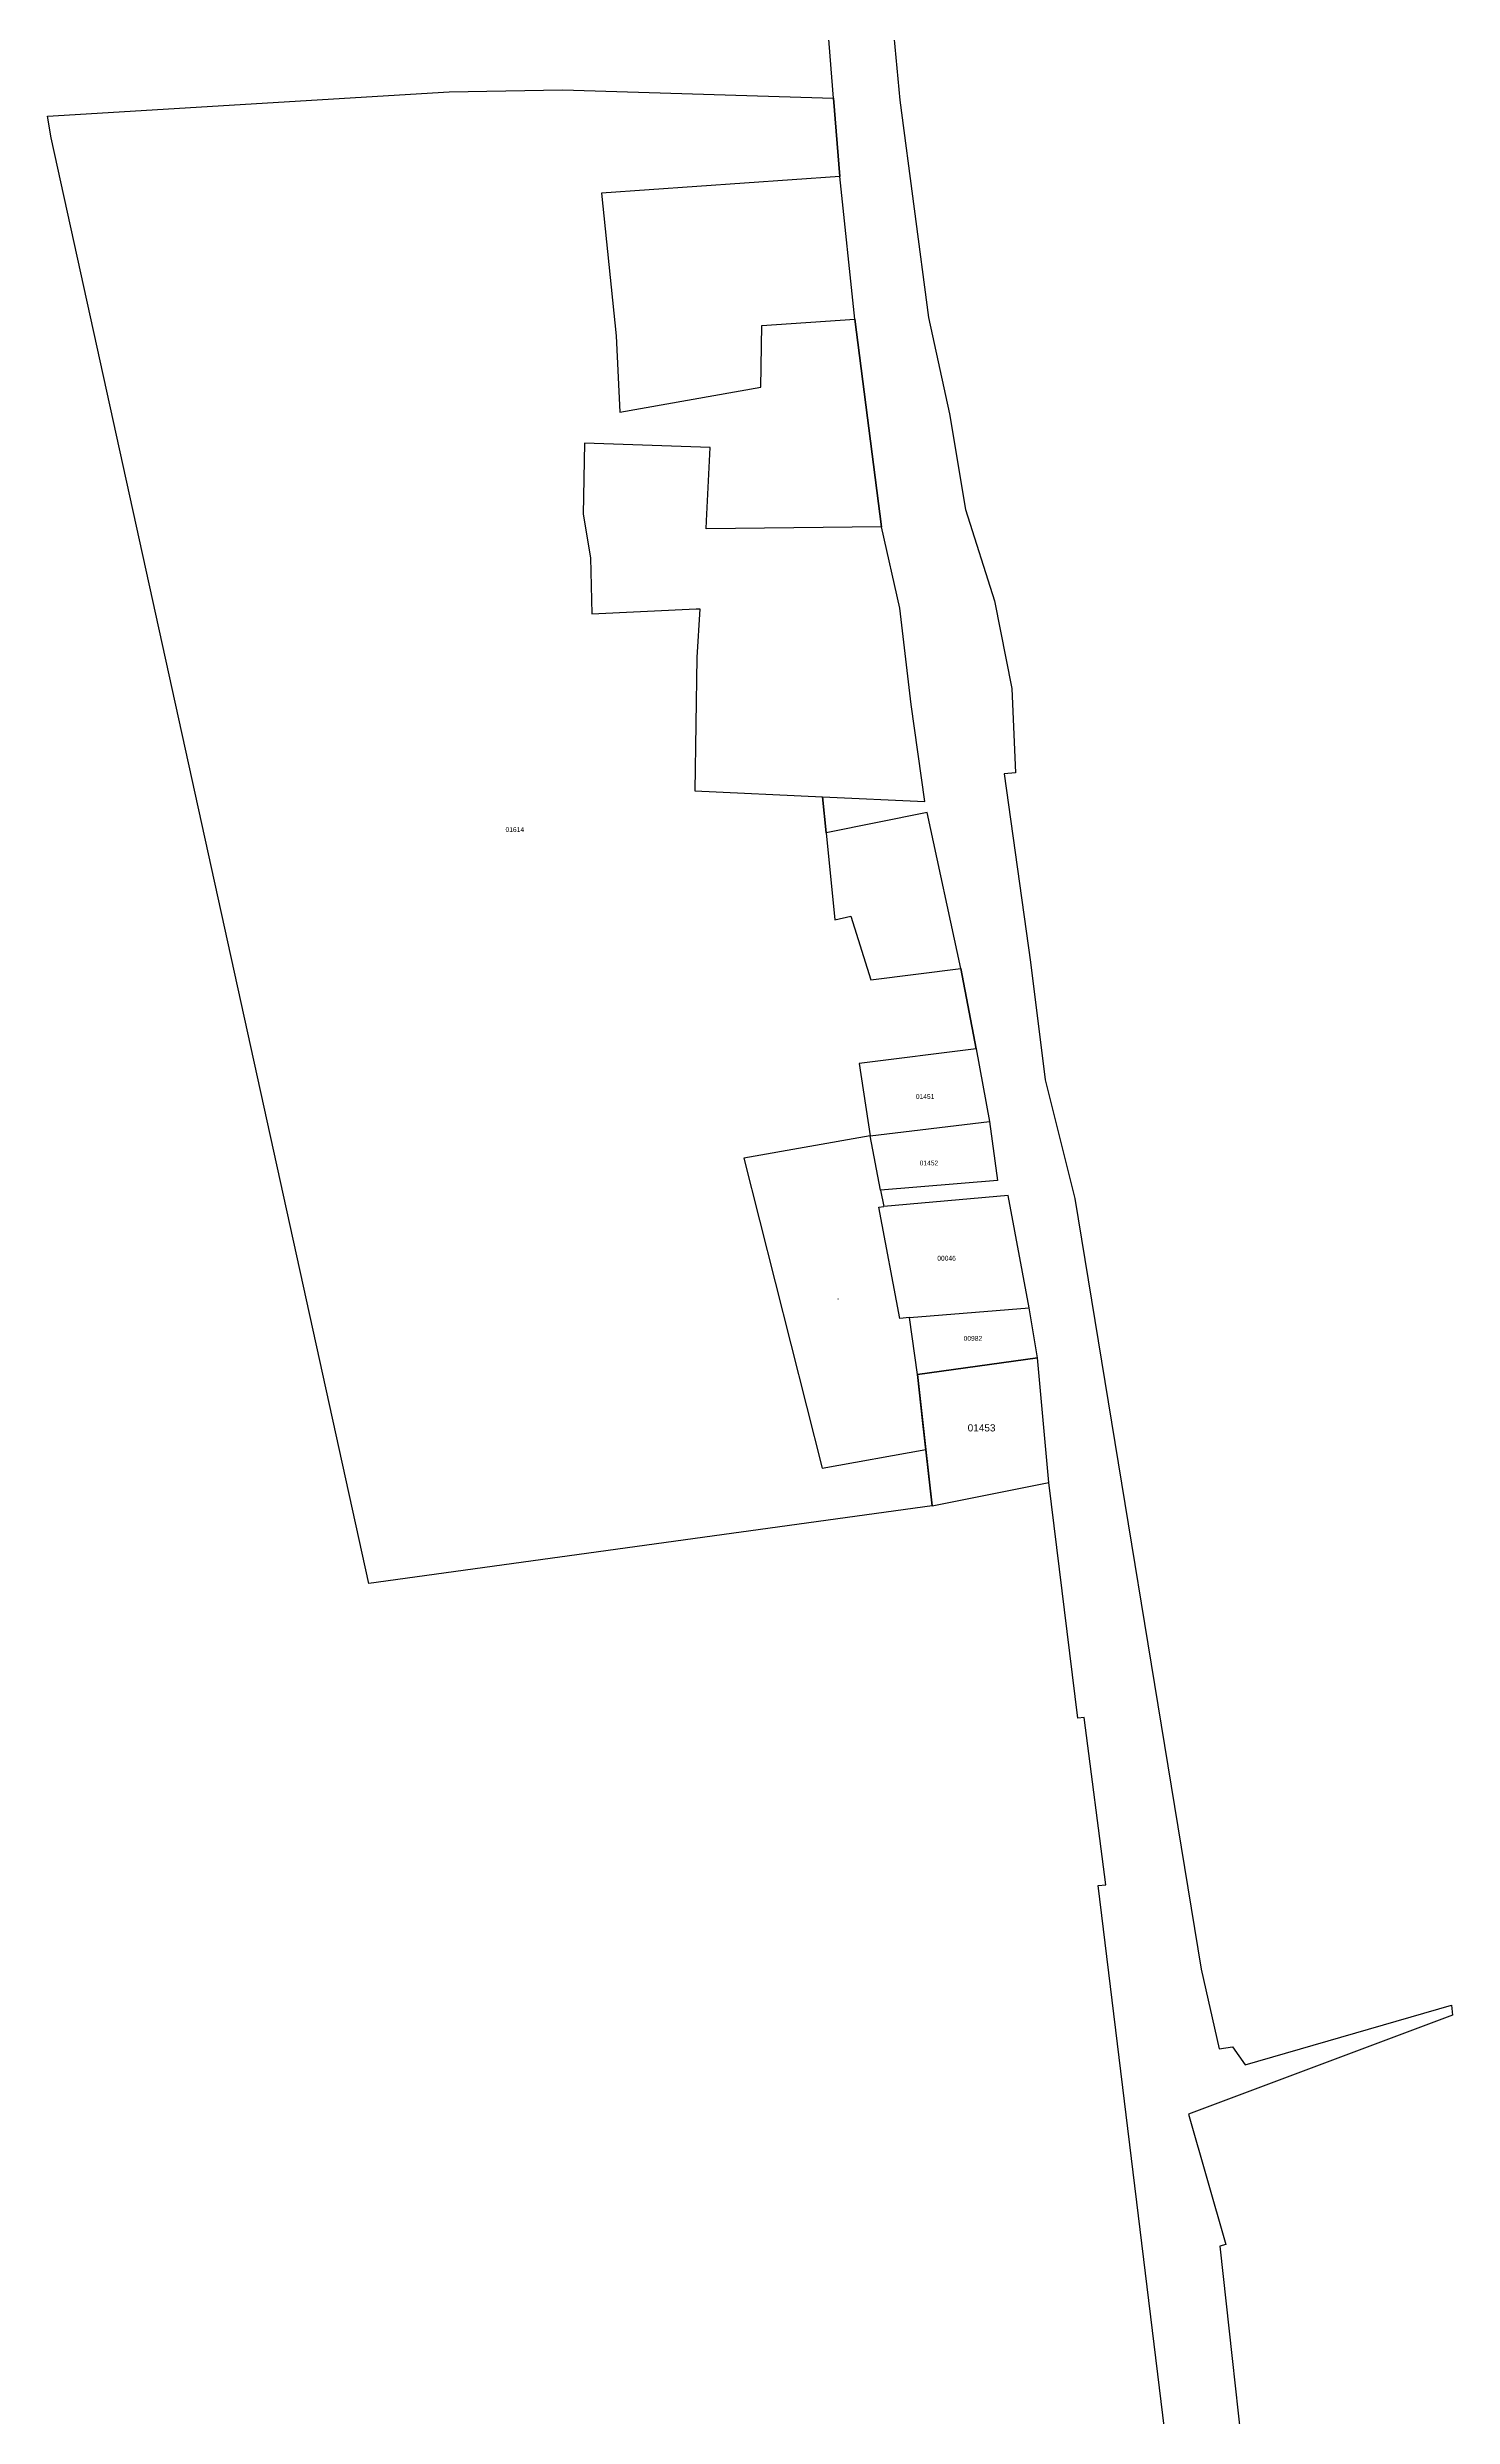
# Model space of a CAD drawing. Header units: inches. Extents: x 100607 to 101019, y 1074863 to 1078456.
# Drawn here: x 100639.1 to 100933, y 1075748.2 to 1076243.8 of the extents above; entities that cross this region are included whole.
import ezdxf
from ezdxf.enums import TextEntityAlignment as Align

# ---------------------------------------------------------------- set-up
doc = ezdxf.new("R2010")
doc.units = ezdxf.units.IN
doc.header["$MEASUREMENT"] = 0
doc.layers.add('020100', color=7, linetype='Continuous')
doc.layers.add('080201', color=7, linetype='Continuous')
doc.styles.get("Standard").update_dxf_attribs({"font": 'arial.ttf'})

msp = doc.modelspace()

# ---------------------------------------------------------------- linework, layer by layer
at = {"layer": '020100', "color": 1}
for points in [[(100833.41, 1076034.36), (100830.19, 1076051.15), (100823.16, 1076083.8), (100801.99, 1076079.52), (100801.22, 1076087.07), (100822.67, 1076086.08), (100819.76, 1076106.38), (100817.42, 1076126.55), (100813.59, 1076143.51), (100808, 1076187), (100804.86, 1076216.84), (100803.57, 1076233.2), (100801.06, 1076264.93)], [(100815.93, 1076248.39), (100817.43, 1076232.77), (100823.39, 1076187.31), (100827.8, 1076167.19), (100831.14, 1076147.14), (100837.18, 1076128.08), (100840.85, 1076109.73), (100841.57, 1076092.08), (100839.2, 1076091.89), (100844.74, 1076052.46), (100847.81, 1076027.87), (100853.98, 1076003.04), (100880.46, 1075841.78), (100884.18, 1075825.12), (100887, 1075825.55), (100889.61, 1075821.76), (100932.78, 1075834.3), (100933.02, 1075832.2), (100877.77, 1075811.49), (100885.58, 1075784.18), (100884.34, 1075783.87), (100886.93, 1075760.35), (100889.45, 1075737.49)], [(100833.41, 1076034.36), (100836.14, 1076019.12)], [(100813.39, 1076004.75), (100814.1, 1076001.32)], [(100844.44, 1075980.17), (100840.08, 1076003.67), (100814.1, 1076001.32)], [(100874.68, 1075730.22), (100858.89, 1075859.33), (100860.51, 1075859.46), (100855.97, 1075894.42), (100854.61, 1075894.31), (100848.58, 1075943.64), (100846.22, 1075969.66), (100844.44, 1075980.17)]]:
    msp.add_lwpolyline(points, dxfattribs=at)
at = {"layer": '020100'}
for points in [[(100824.2, 1075938.72), (100706.35, 1075922.47), (100639.91, 1076224.94), (100639.13, 1076229.43), (100723.18, 1076234.55), (100746.87, 1076234.97), (100803.57, 1076233.2), (100804.86, 1076216.84), (100754.99, 1076213.35), (100758.12, 1076183.51), (100758.83, 1076167.53), (100788.37, 1076172.74), (100788.55, 1076185.64), (100808, 1076187), (100813.59, 1076143.51), (100776.91, 1076143.14), (100776.99, 1076144.82), (100777.73, 1076160.14), (100751.45, 1076161.05), (100751.15, 1076146.19), (100752.69, 1076137.02), (100752.99, 1076125.33), (100774.82, 1076126.35), (100775.61, 1076126.39), (100774.96, 1076116.19), (100774.52, 1076088.29), (100801.22, 1076087.07), (100801.99, 1076079.52), (100803.85, 1076061.32), (100807.16, 1076062.1), (100811.34, 1076048.74), (100830.19, 1076051.15), (100833.41, 1076034.36)], [(100833.41, 1076034.36), (100808.91, 1076031.29), (100811.21, 1076016.16)], [(100811.21, 1076016.16), (100836.14, 1076019.12)], [(100836.14, 1076019.12), (100837.81, 1076006.81), (100813.39, 1076004.75)], [(100811.21, 1076016.16), (100784.81, 1076011.44), (100801.2, 1075946.62), (100822.87, 1075950.48)], [(100813.39, 1076004.75), (100811.21, 1076016.16)], [(100819.45, 1075978.11), (100817.43, 1075977.94), (100812.99, 1076001.22), (100814.1, 1076001.32)], [(100819.45, 1075978.11), (100844.44, 1075980.17)], [(100821.1, 1075966.23), (100819.45, 1075978.11)], [(100821.1, 1075966.23), (100846.22, 1075969.66), (100844.44, 1075980.17)], [(100824.2, 1075938.72), (100848.58, 1075943.64), (100846.22, 1075969.66), (100821.1, 1075966.23)], [(100822.18, 1075956.59), (100821.1, 1075966.23)], [(100821.1, 1075966.23), (100822.87, 1075950.48)], [(100822.87, 1075950.48), (100822.18, 1075956.59)], [(100824.2, 1075938.72), (100822.18, 1075956.59)], [(100822.87, 1075950.48), (100824.2, 1075938.72)]]:
    msp.add_lwpolyline(points, dxfattribs=at)

# ---------------------------------------------------------------- texts
at = {"layer": '080201'}
for s, p in [('01614', (100736.89, 1076079.7)), ('01451', (100822.7, 1076023.85)), ('01452', (100823.5, 1076009.94)), ('-', (100804.54, 1075981.61)), ('-', (100821.98, 1075958.4)), ('-', (100823.18, 1075947.71))]:
    msp.add_text(s, height=1, dxfattribs=at).set_placement(p, align=Align.CENTER)
at = {"layer": '080201', "color": 2}
for s, height, p in [('00046 ', 1, (100827.38, 1075990.03)), ('00982 ', 1, (100832.89, 1075973.25)), ('01453 ', 1.5, (100834.8, 1075954.29))]:
    msp.add_text(s, height=height, dxfattribs=at).set_placement(p, align=Align.CENTER)

doc.saveas('drawing.dxf')
